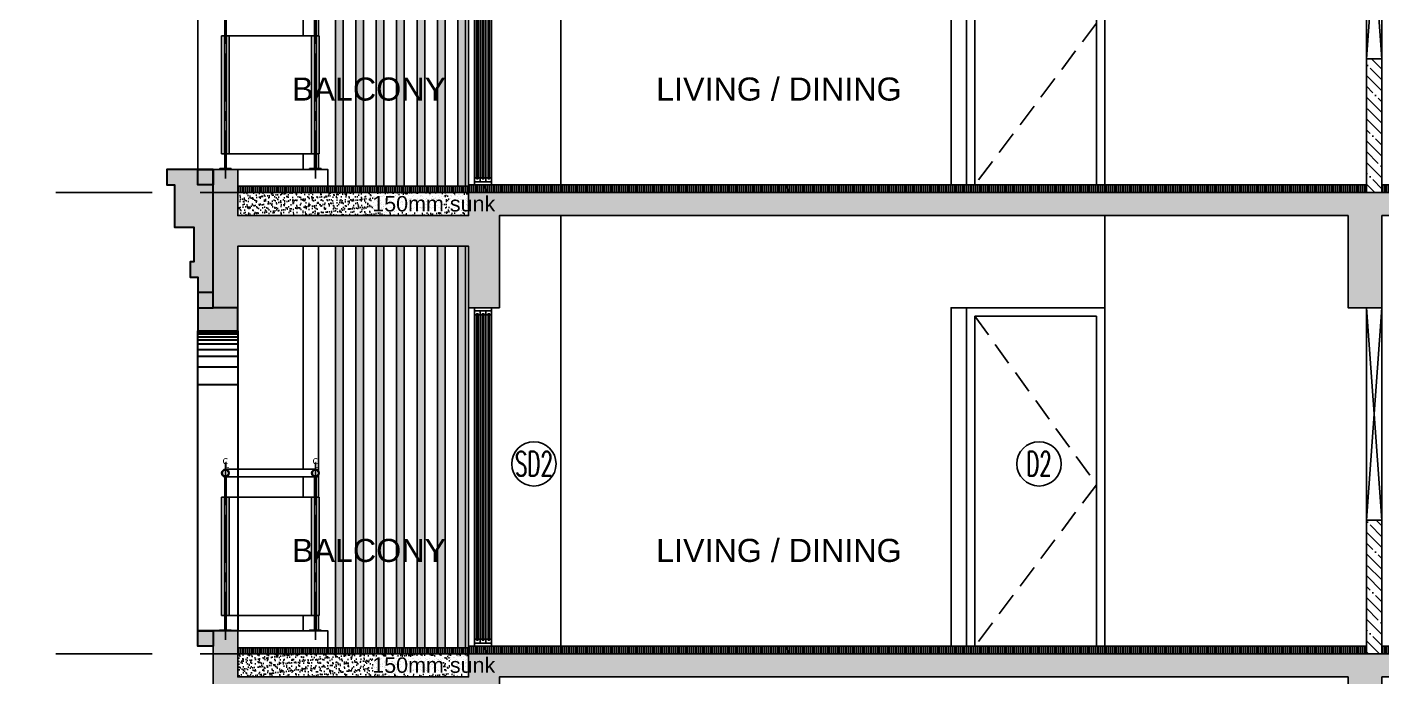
# Model space of a CAD drawing. Header units: millimetres. Extents: x -414464 to 1686, y -90036 to 108605.
# Drawn here: x -385688 to -376884, y 18615 to 22840 of the extents above; entities that cross this region are included whole.
import ezdxf
from ezdxf.enums import TextEntityAlignment as Align

# ---------------------------------------------------------------- set-up
doc = ezdxf.new("R2010")
doc.units = ezdxf.units.MM
doc.header["$LTSCALE"] = 1000
doc.header["$MEASUREMENT"] = 0
for name, pattern in [('AUDIT_D_120904163729-0', [0]), ('CENTER', [2, 1.25, -0.25, 0.25, -0.25]), ('HIDDEN', [0.375, 0.25, -0.125]), ('HIDDEN2', [0.1875, 0.125, -0.0625])]:
    doc.linetypes.add(name, pattern=pattern)
doc.layers.get('0').update_dxf_attribs({"linetype": 'AUDIT_D_120904163729-0'})
for name, color, linetype in [('a-alu frame', 4, 'Continuous'), ('a-dim', 1, 'Continuous'), ('A-ELE', 1, 'Continuous'), ('a-ele 1', 252, 'Continuous'), ('a-floor finish', 26, 'Continuous'), ('a-hat rcc', 252, 'Continuous'), ('a-hat wall-100', 252, 'Continuous'), ('a-hatch', 252, 'Continuous'), ('a-pl ele', 225, 'Continuous'), ('a-rcc', 3, 'Continuous'), ('A-RSP DOOR NO', 4, 'Continuous'), ('a-wall-100', 6, 'Continuous'), ('a-window', 5, 'Continuous'), ('DETAIL TEXT', 84, 'HIDDEN'), ('Elev 01', 8, 'Continuous'), ('Elev 01 @ 1', 8, 'Continuous'), ('ELEV 5', 8, 'Continuous'), ('glass', 140, 'Continuous'), ('HATCH 150', 8, 'Continuous'), ('LEVEL', 7, 'Continuous'), ('PRESTXT', 7, 'Continuous'), ('T8_PROFILE SECTIONS$0$ELEV 5', 8, 'Continuous')]:
    doc.layers.add(name, color=color, linetype=linetype)
for name, color, linetype, lineweight in [('A-SLAB', 3, 'Continuous', 35), ('ele', 1, 'Continuous', 30), ('R0-18-10-2014-T1-1st Podium Floor Plan$0$Text', 7, 'Continuous', 0)]:
    doc.layers.add(name, color=color, linetype=linetype, lineweight=lineweight)
doc.styles.add('arial', font='sanss___.ttf')
doc.styles.add('ARIAL ARROW', font='arial.ttf')
doc.styles.add('DIM150', font='SIMPLEX.shx', dxfattribs={"width": 0.6})

# ---------------------------------------------------------------- blocks, each defined once
blk = doc.blocks.new('window with railing')
at = {"layer": 'A-ELE'}
blk.add_lwpolyline([(-11244.9, -340863.7), (-11244.9, -338663.7)], dxfattribs=at)
at = {"layer": 'a-window', "color": 250}
for p, q in [((-11394.9, -338708.7), (-11394.9, -340818.7)), ((-11381.6, -338708.7), (-11381.6, -340818.7)), ((-11371.6, -338708.7), (-11371.6, -340818.7))]:
    blk.add_line(p, q, dxfattribs=at)
at = {"layer": 'a-window', "color": 1}
for p, q in [((-11357.4, -338708.7), (-11357.4, -340818.7)), ((-11319.9, -338708.7), (-11319.9, -340818.7)), ((-11319.9, -338708.7), (-11319.9, -340818.7)), ((-11282.4, -338708.7), (-11282.4, -340818.7))]:
    blk.add_line(p, q, dxfattribs=at)
at = {"layer": 'a-window', "color": 5}
for p, q in [((-11344.1, -338708.7), (-11344.1, -340818.7)), ((-11334.1, -338708.7), (-11334.1, -340818.7)), ((-11306.6, -338708.7), (-11306.6, -340818.7)), ((-11296.6, -338708.7), (-11296.6, -340818.7))]:
    blk.add_line(p, q, dxfattribs=at)
at = {"layer": 'a-window', "color": 4}
for points in [[(-11394.9, -338683.7), (-11394.9, -338663.7), (-11282.4, -338663.7), (-11282.4, -338683.7)], [(-11371.6, -338708.7), (-11357.4, -338708.7), (-11357.4, -338683.7), (-11394.9, -338683.7), (-11394.9, -338708.7), (-11381.6, -338708.7), (-11381.6, -338702.7), (-11371.6, -338702.7)], [(-11334.1, -338708.7), (-11319.9, -338708.7), (-11319.9, -338683.7), (-11357.4, -338683.7), (-11357.4, -338708.7), (-11344.1, -338708.7), (-11344.1, -338702.7), (-11334.1, -338702.7)], [(-11296.6, -338708.7), (-11282.4, -338708.7), (-11282.4, -338683.7), (-11319.9, -338683.7), (-11319.9, -338708.7), (-11306.6, -338708.7), (-11306.6, -338702.7), (-11296.6, -338702.7)], [(-11371.6, -340818.7), (-11357.4, -340818.7), (-11357.4, -340843.7), (-11394.9, -340843.7), (-11394.9, -340818.7), (-11381.6, -340818.7), (-11381.6, -340824.7), (-11371.6, -340824.7)], [(-11394.9, -340863.7), (-11394.9, -340843.7), (-11282.4, -340843.7), (-11282.4, -340863.7)], [(-11334.1, -340818.7), (-11319.9, -340818.7), (-11319.9, -340843.7), (-11357.4, -340843.7), (-11357.4, -340818.7), (-11344.1, -340818.7), (-11344.1, -340824.7), (-11334.1, -340824.7)], [(-11296.6, -340818.7), (-11282.4, -340818.7), (-11282.4, -340843.7), (-11319.9, -340843.7), (-11319.9, -340818.7), (-11306.6, -340818.7), (-11306.6, -340824.7), (-11296.6, -340824.7)]]:
    blk.add_lwpolyline(points, close=True, dxfattribs=at)
blk = doc.blocks.new('A$C6E3644B4')
at = {"layer": 'a-dim', "ltscale": 0.7}
h = blk.add_hatch(color=8, dxfattribs=at)
edge = h.paths.add_edge_path()
edge.add_arc((0, 1025), 25, 0, 360)
edge = h.paths.add_edge_path(flags=17)
edge.add_arc((0, 1025), 20, 0, 360)
for points in [[(6, 868.7), (-6, 868.7), (-6, 843.7), (6, 843.7)], [(6, 130), (-6, 130), (-6, 105), (6, 105)]]:
    blk.add_hatch(color=8, dxfattribs=at).paths.add_polyline_path(points)
at = {"layer": 'a-dim', "color": 5, "linetype": 'CENTER', "ltscale": 0.25}
blk.add_line((0, -59), (0, 1094.7), dxfattribs=at)
at = {"layer": 'a-dim', "ltscale": 0.7}
for p, q in [((-5, 1000.1), (-5, 868.4)), ((5, 1000.1), (5, 868.4)), ((25, 868.4), (-25, 868.4)), ((-25, 100.4), (-25, 868.4)), ((25, 100.4), (25, 868.4)), ((25, 100.4), (-25, 100.4)), ((-5, 100.4), (-5, 5)), ((5, 100.4), (5, 5))]:
    blk.add_line(p, q, dxfattribs=at)
blk.add_lwpolyline([(37.5, 5), (-37.5, 5), (-37.5, 0), (37.5, 0)], close=True, dxfattribs=at)
for radius in [25, 20]:
    blk.add_circle((0, 1025), radius, dxfattribs=at)
at = {"layer": 'glass', "ltscale": 0.7}
for points in [[(-6, 868.4), (-6, 843.7), (6, 843.7), (6, 868.4)], [(-6, 105), (6, 105), (6, 868.4), (-6, 868.4)], [(-6, 130), (-6, 105), (6, 105), (6, 130)]]:
    blk.add_lwpolyline(points, close=True, dxfattribs=at)
at = {"layer": 'DETAIL TEXT', "color": 0, "char_height": 40, "width": 489.252, "attachment_point": 1, "style": 'arial'}
for s, insert in [('{\\fCalibri|b0|i0|c0|p34;C}', (-17.8, 1122.7)), ('{\\fCalibri|b0|i0|c0|p34;L}', (-2.8, 1100.5))]:
    blk.add_mtext(s, dxfattribs=dict(at, insert=insert))
blk = doc.blocks.new('T9-Typical floor sec')
at = {"layer": 'a-floor finish', "ltscale": 3}
h = blk.add_hatch(dxfattribs=at)
h.set_pattern_fill('ANSI31', color=256, scale=100, angle=45)
h.set_pattern_definition([(90, (5225959.133, -1796505.867), (-12.5, 2e-15), [])])
h.paths.add_polyline_path([(-1500, -2960), (0, -2960), (0, -3000), (-1500, -3000)])
at = {"layer": 'a-floor finish'}
h = blk.add_hatch(dxfattribs=at)
h.set_pattern_fill('ANSI31', color=256, scale=100, angle=45)
h.set_pattern_definition([(90, (10632640.039, -3562140.147), (-12.5, 2e-15), [])])
h.paths.add_polyline_path([(0, -3000), (0, -2950), (5834.8, -2950), (5834.8, -3000)])
h = blk.add_hatch(dxfattribs=at)
h.set_pattern_fill('ANSI31', color=256, scale=100, angle=45)
h.set_pattern_definition([(90, (10632009.391, -3562140.147), (-12.5, 2e-15), [])])
h.paths.add_polyline_path([(8385.1, -3000), (8385.1, -2950), (5934.5, -2950), (5934.5, -3000)])
at = {"layer": 'a-hat rcc'}
h = blk.add_hatch(dxfattribs=at)
h.set_pattern_fill('AR-CONC', color=256, scale=20, style=0)
h.set_pattern_definition([(50, (5380629.28, -1765674.28), (143.4520365, -12.550427), [15, -165]), (355, (5380629.28, -1765674.28), (-27.7502667, 150.4384267), [12, -132]), (100.4514445, (5380641.23, -1765675.33), (115.7017693, 137.8879982), [12.7480384, -140.2284224]), (46.1842, (5380629.28, -1765634.28), (213.448266, -33.103856), [22.5, -247.5]), (96.6356355, (5380647.06, -1765637.04), (186.932389, 194.82372), [19.122068, -210.342752]), (351.184164, (5380629.28, -1765634.28), (186.932389, 194.82372), [18, -198]), (21, (5380649.28, -1765644.28), (119.3814104, -80.5237781), [15, -165]), (326, (5380649.28, -1765644.28), (48.6630664, 145.030009), [12, -132]), (71.4514447, (5380659.22, -1765650.99), (168.0444753, 64.5062306), [12.748038, -140.2284224]), (37.5, (5380629.276, -1765674.28), (2.43197106, 66.57877077), [0, -130.4, 0, -134, 0, -132.5]), (7.5, (5380629.276, -1765674.28), (52.6139075, 78.8823424), [0, -76.4, 0, -127.4, 0, -50.5]), (327.5, (5380584.676, -1765674.28), (106.76448723, -4.51097435), [0, -50, 0, -156, 0, -207]), (317.5, (5380564.68, -1765674.28), (116.6372339, 20.0209965), [0, -65, 0, -103.6, 0, -147])])
h.paths.add_polyline_path([(8635.1, 0), (0, 0), (0, -150), (-1500, -150), (-1500, 150), (-1660, 150), (-1660, -750), (-1500, -750), (-1500, -350), (0, -350), (0, -750), (200, -750), (200, -150), (5714.8, -150), (5714.9, -750), (5935, -750), (5934.9, -150), (8385.1, -150), (8385.1, -2950), (8403.3, -3000), (8403.4, -3000), (8635.1, -3000)])
at = {"layer": 'a-hat wall-100'}
h = blk.add_hatch(dxfattribs=at)
h.set_pattern_fill('ANSI35', color=256, scale=400, angle=90, style=0)
h.set_pattern_definition([(135, (10638101.65, -3562140.15), (-70.7106781, -70.7106781), []), (135, (10638101.65, -3562069.44), (-70.7106781, -70.7106781), [125, -25, 0, -25])])
h.paths.add_polyline_path([(5834.8, -3000), (5935, -3000), (5935, -2130), (5834.8, -2130)])
at = {"layer": 'a-hatch'}
h = blk.add_hatch(dxfattribs=at)
h.set_pattern_fill('AR-SAND', color=256, scale=20, angle=180, style=0)
h.set_pattern_definition([(217.5, (5225959.133, -1799465.867), (1.25986716, -38.53647538), [0, -30.4, 0, -34, 0, -32.5]), (187.5, (5225959.13, -1799465.867), (-35.3955341, -56.4429213), [0, -16.4, 0, -27.4, 0, -10.5]), (147.5, (5225983.733, -1799465.867), (-62.28283724, -0.11318107), [0, -10, 0, -36, 0, -47]), (137.5, (5225983.73, -1799465.87), (-60.1225321, -17.5535113), [0, -5, 0, -23.6, 0, -27])])
h.paths.add_polyline_path([(0, -3150), (-1500, -3150), (-1500, -3000), (0, -3000)])
at = {"layer": 'Elev 01', "ltscale": 0.7}
h = blk.add_hatch(color=8, dxfattribs=at)
edge = h.paths.add_edge_path(flags=16)
edge.add_arc((-995.3, -1825), 20, 630, 990)
edge = h.paths.add_edge_path()
edge.add_arc((-995.3, -1825), 25, 630, 990)
for points in [[(-1001.3, -1981.3), (-1001.3, -2006.3), (-989.3, -2006.3), (-989.3, -1981.3)], [(-1001.3, -2720), (-1001.3, -2745), (-989.3, -2745), (-989.3, -2720)]]:
    blk.add_hatch(color=8, dxfattribs=at).paths.add_polyline_path(points)
at = {"layer": 'ELEV 5', "ltscale": 0.7}
h = blk.add_hatch(dxfattribs=at)
h.set_pattern_fill('DOTS', color=256, scale=150)
h.set_pattern_definition([(0, (-60475.586, -179796.868), (4.6875, 9.375), [0, -9.375])])
h.paths.add_polyline_path([(-865.3, -350), (-815.3, -350), (-815.3, -2960), (-865.3, -2960)])
h.paths.add_polyline_path([(-732.9, -350), (-682.9, -350), (-682.9, -2960), (-732.9, -2960)])
h.paths.add_polyline_path([(-600, -350), (-550, -350), (-550, -2960), (-600, -2960)])
h.paths.add_polyline_path([(-467.6, -350), (-417.6, -350), (-417.6, -2960), (-467.6, -2960)])
h.paths.add_polyline_path([(-335.2, -350), (-285.2, -350), (-285.2, -2960), (-335.2, -2960)])
h.paths.add_polyline_path([(-202.8, -350), (-152.8, -350), (-152.8, -2960), (-202.8, -2960)])
at = {"layer": 'ELEV 5'}
h = blk.add_hatch(dxfattribs=at)
h.set_pattern_fill('DOTS', color=256, scale=150)
h.set_pattern_definition([(0, (-60459.294, -179796.868), (4.6875, 9.375), [0, -9.375])])
h.paths.add_polyline_path([(-70.4, -350), (-20.4, -350), (-20.4, -2960), (-70.4, -2960)])
at = {"layer": 'HATCH 150'}
h = blk.add_hatch(dxfattribs=at)
h.set_pattern_fill('AR-SAND', color=8, scale=10)
h.set_pattern_definition([(127.5, (-5689082.837, -1204700.875), (-19.26823769, -0.62993358), [0, -15.2, 0, -17, 0, -16.25]), (97.5, (-5689082.837, -1204700.875), (-28.22146065, 17.69776705), [0, -8.2, 0, -13.7, 0, -5.25]), (57.5, (-5689082.837, -1204713.175), (-0.056590535, 31.141418618), [0, -5, 0, -18, 0, -23.5]), (47.5, (-5689082.837, -1204713.175), (-8.77675565, 30.06126605), [0, -2.5, 0, -11.8, 0, -13.5])])
h.paths.add_polyline_path([(-1660, -650), (-1760, -650), (-1760, -750), (-1660, -750)])
h.paths.add_polyline_path([(-1660, 50), (-1760, 50), (-1760, 150), (-1660, 150)])
at = {"layer": 'a-ele 1', "color": 8, "linetype": 'HIDDEN', "ltscale": 0.6, "elevation": -0.2}
blk.add_lwpolyline([(3290.2, -805), (4080.3, -1900), (3290.2, -2950)], dxfattribs=at)
at = {"layer": 'a-floor finish', "ltscale": 3, "elevation": -0.6}
for points in [[(-1500, -2960), (0, -2960), (0, -3000), (-1500, -3000)], [(0, -3000), (0, -2950), (5834.8, -2950), (5834.8, -3000)], [(8385.1, -3000), (8385.1, -2950), (5934.5, -2950), (5934.5, -3000)]]:
    blk.add_lwpolyline(points, close=True, dxfattribs=at)
at = {"layer": 'a-hatch', "elevation": -0.6}
blk.add_lwpolyline([(0, -3150), (-1500, -3150), (-1500, -3000), (0, -3000)], close=True, dxfattribs=at)
at = {"layer": 'a-pl ele', "elevation": -0.1}
for points in [[(600.1, -2950), (600.1, -150)], [(4135.1, -750), (4135.1, -150)], [(3135.1, -2950), (3135.1, -750), (4135.1, -750), (4135.1, -2950)]]:
    blk.add_lwpolyline(points, dxfattribs=at)
at = {"layer": 'a-pl ele', "color": 8, "elevation": -0.2}
for points in [[(4135.3, -2950), (4135.3, -750), (3235.2, -750), (3235.2, -2950)], [(4080.3, -2950), (4080.3, -805), (3290.2, -805), (3290.2, -2950)]]:
    blk.add_lwpolyline(points, dxfattribs=at)
at = {"layer": 'a-pl ele', "color": 5, "elevation": 0}
blk.add_lwpolyline([(5834.8, -2130), (5935, -2130), (5935, -750), (5834.8, -750)], close=True, dxfattribs=at)
at = {"layer": 'a-pl ele', "color": 5, "elevation": -0.1}
for points in [[(5834.8, -2130), (5935, -750)], [(5834.8, -750), (5935, -2130)]]:
    blk.add_lwpolyline(points, dxfattribs=at)
at = {"layer": 'a-rcc'}
blk.add_lwpolyline([(8385.2, 0), (0, 0), (0, -150), (-1500, -150), (-1500, 150), (-1660, 150), (-1660, -750), (-1500, -750), (-1500, -350), (0, -350), (0, -750), (200, -750), (200, -150), (5714.8, -150), (5714.9, -750), (5935, -750), (5935, -150), (8385.1, -150), (8385.1, -2950), (8385.1, -3000), (8385.2, -3000)], dxfattribs=at)
at = {"layer": 'a-rcc', "elevation": -0.2}
blk.add_lwpolyline([(0, 0), (0, 0), (0, 0), (0, 0), (0, 0)], dxfattribs=at)
at = {"layer": 'A-SLAB', "linetype": 'ByBlock'}
for points in [[(-1660, 50), (-1760, 50), (-1760, 150), (-1660, 150)], [(-1660, -650), (-1760, -650), (-1760, -750), (-1660, -750)]]:
    blk.add_lwpolyline(points, close=True, dxfattribs=at)
at = {"layer": 'a-wall-100', "ltscale": 3, "elevation": 0}
blk.add_lwpolyline([(5834.8, -3000), (5935, -3000), (5935, -2130), (5834.8, -2130)], close=True, dxfattribs=at)
at = {"layer": 'Elev 01', "color": 5, "linetype": 'CENTER', "ltscale": 0.25}
blk.add_line((-995.3, -2909, -0.1), (-995.3, -1755.3, -0.1), dxfattribs=at)
at = {"layer": 'Elev 01', "ltscale": 0.7}
for p, q in [((-1580, -1800, 11.3), (-995.3, -1800, -0.1)), ((-1580, -1850, 11.3), (-995.3, -1850, -0.1)), ((-1000.3, -1849.9, 11.1), (-1000.3, -1981.6, 0)), ((-990.3, -1849.9, 11.1), (-990.3, -1981.6, 0)), ((-1020.3, -1981.6, 0), (-1555, -1981.6, 0.2)), ((-1020.3, -2749.6, -0.3), (-1020.3, -1981.6, 0)), ((-970.3, -1981.6, 0), (-1020.3, -1981.6, 0)), ((-970.3, -2749.6, -0.3), (-970.3, -1981.6, 0)), ((-1020.3, -2749.6, -0.3), (-1555, -2749.6, 0)), ((-970.3, -2749.6, -0.3), (-1020.3, -2749.6, -0.3)), ((-1000.3, -2749.6, -0.3), (-1000.3, -2845, -0.1)), ((-990.3, -2749.6, -0.3), (-990.3, -2845, -0.1))]:
    blk.add_line(p, q, dxfattribs=at)
at = {"layer": 'Elev 01', "linetype": 'ByBlock'}
for points in [[(-865.3, -350), (-815.3, -350), (-815.3, -2960), (-865.3, -2960)], [(-732.9, -350), (-682.9, -350), (-682.9, -2960), (-732.9, -2960)], [(-600, -350), (-550, -350), (-550, -2960), (-600, -2960)], [(-467.6, -350), (-417.6, -350), (-417.6, -2960), (-467.6, -2960)], [(-335.2, -350), (-285.2, -350), (-285.2, -2960), (-335.2, -2960)], [(-202.8, -350), (-152.8, -350), (-152.8, -2960), (-202.8, -2960)], [(-70.4, -350), (-20.4, -350), (-20.4, -2960), (-70.4, -2960)]]:
    blk.add_lwpolyline(points, close=True, dxfattribs=at)
at = {"layer": 'Elev 01', "ltscale": 0.7}
for points, elevation in [([(-1001.3, -2745), (-989.3, -2745), (-989.3, -1981.6), (-1001.3, -1981.6)], 0.4), ([(-1001.3, -1981.6), (-1001.3, -2006.3), (-989.3, -2006.3), (-989.3, -1981.6)], 0.4), ([(-1001.3, -2720), (-1001.3, -2745), (-989.3, -2745), (-989.3, -2720)], 0.4), ([(-957.8, -2845), (-1032.8, -2845), (-1032.8, -2850), (-957.8, -2850)], 0.2)]:
    blk.add_lwpolyline(points, close=True, dxfattribs=dict(at, elevation=elevation))
at = {"layer": 'Elev 01', "linetype": 'ByBlock', "elevation": 0.1}
blk.add_lwpolyline([(-1500, -2850), (-915.3, -2850), (-915.3, -2960)], dxfattribs=at)
at = {"layer": 'Elev 01', "ltscale": 0.7}
for radius in [25, 20]:
    blk.add_circle((-995.3, -1825, 11.1), radius, dxfattribs=at)
at = {"layer": 'ELEV 5', "ltscale": 0.7}
for p, q in [((-1075.3, -1800, -0.1), (-1075.3, -350, -0.1)), ((-975.2, -1810.1, -0.1), (-975.2, -350, -0.1)), ((-975.2, -1981.6, -0.1), (-975.2, -1839.9, -0.1)), ((-1075.3, -1981.6, -0.1), (-1075.3, -1850, -0.1)), ((-1075.3, -2850, -0.1), (-1075.3, -2749.6, -0.1)), ((-975.2, -2845, -0.1), (-975.2, -2749.6, -0.1))]:
    blk.add_line(p, q, dxfattribs=at)
at = {"layer": 'T8_PROFILE SECTIONS$0$ELEV 5', "ltscale": 0.7, "elevation": -0.1}
blk.add_lwpolyline([(-1760.1, -750), (-1760.1, -2850)], dxfattribs=at)
at = {"layer": 'a-alu frame', "linetype": 'Continuous', "xscale": -1}
blk.add_blockref('window with railing', (-11244.9, 337913.7), dxfattribs=at)
at = {"layer": 'A-SLAB', "linetype": 'ByBlock'}
blk.add_blockref('A$C6E3644B4', (-1580, -2850, 0.1), dxfattribs=at)
at = {"layer": 'Elev 01 @ 1', "color": 0, "char_height": 40, "width": 489.252, "attachment_point": 1, "style": 'arial'}
for s, insert in [('{\\fCalibri|b0|i0|c0|p34;C}', (-1013.1, -1727.3, 0)), ('{\\fCalibri|b0|i0|c0|p34;L}', (-998.1, -1749.5, 0))]:
    blk.add_mtext(s, dxfattribs=dict(at, insert=insert))
blk = doc.blocks.new('Door-Tag')
at = {"layer": 'A-RSP DOOR NO'}
blk.add_circle((0, 0.0009), 0.16, dxfattribs=at)
at = {"layer": 'A-RSP DOOR NO', "style": 'DIM150', "width": 0.6}
blk.add_attdef('DOOR-NO', text='', height=0.16, dxfattribs=at).set_placement((258.6178, 64.0008), align=Align.MIDDLE_CENTER)
blk = doc.blocks.new('ele feature at 1st flr')
at = {"layer": 'HATCH 150'}
h = blk.add_hatch(dxfattribs=at)
h.set_pattern_fill('AR-SAND', color=8, scale=10, angle=450)
h.set_pattern_definition([(217.5, (-5777362.059, -1712882.958), (0.62993358, -19.26823769), [0, -15.2, 0, -17, 0, -16.25]), (187.5, (-5777362.06, -1712882.958), (-17.69776705, -28.22146065), [0, -8.2, 0, -13.7, 0, -5.25]), (147.5, (-5777349.759, -1712882.958), (-31.141418618, -0.056590535), [0, -5, 0, -18, 0, -23.5]), (137.5, (-5777349.76, -1712882.958), (-30.06126605, -8.77675565), [0, -2.5, 0, -11.8, 0, -13.5])])
h.paths.add_polyline_path([(0, 1949.6), (0, 2100), (-160, 2100), (-160, 3000), (-460, 3000), (-460, 2900), (-410.1, 2900), (-410.1, 2625), (-285.1, 2625), (-285.1, 2400), (-310.1, 2400), (-310.1, 2300), (-260, 2300), (-260.1, 1949.6)])
at = {"layer": 'A-SLAB', "linetype": 'ByBlock'}
blk.add_lwpolyline([(0, 1949.6), (0, 2100), (-160, 2100), (-160, 3000), (-460, 3000), (-460, 2900), (-410.1, 2900), (-410.1, 2625), (-285.1, 2625), (-285.1, 2400), (-310.1, 2400), (-310.1, 2300), (-260, 2300), (-260.1, 1949.6)], close=True, dxfattribs=at)
at = {"layer": 'ele', "color": 8}
for p, q in [((-260, 1949.6), (0, 1949.6)), ((0, 1938.7), (-260, 1938.7)), ((0, 1927.8), (-260, 1927.8)), ((0, 1909.8), (-260, 1909.8)), ((0, 1889.4), (-260, 1889.4)), ((0, 1863.3), (-260, 1863.3)), ((0, 1827), (-260, 1827)), ((0, 1783.3), (-260, 1783.3)), ((0, 1713.1), (-260, 1713.1)), ((0, 1600), (-260, 1600))]:
    blk.add_line(p, q, dxfattribs=at)
blk.add_lwpolyline([(-260, 1949.6), (0, 1949.6), (0, 0), (-260, 0)], close=True, dxfattribs=at)
at = {"layer": 'ELEV 5', "linetype": 'ByBlock'}
blk.add_line((-260, 2100), (-260, 2300), dxfattribs=at)
blk = doc.blocks.new('T8 levels')
at = {"layer": 'LEVEL', "color": 8, "linetype": 'HIDDEN2', "ltscale": 5}
for p, q in [((0, -85802.8), (-83963.5, -85802.8)), ((0, -88802.8), (-83963.5, -88802.8))]:
    blk.add_line(p, q, dxfattribs=at)

msp = doc.modelspace()

# ---------------------------------------------------------------- hatches: boundary and pattern name
at = {"layer": 'a-hat rcc'}
h = msp.add_hatch(dxfattribs=at)
h.set_pattern_fill('AR-CONC', color=256, scale=20, style=0)
h.set_pattern_definition([(50, (4997810.48, -1746909.28), (143.4520365, -12.550427), [15, -165]), (355, (4997810.48, -1746909.28), (-27.7502667, 150.4384267), [12, -132]), (100.4514445, (4997822.44, -1746910.33), (115.7017693, 137.8879982), [12.7480384, -140.2284224]), (46.1842, (4997810.48, -1746869.28), (213.448266, -33.103856), [22.5, -247.5]), (96.6356355, (4997828.27, -1746872.04), (186.932389, 194.82372), [19.122068, -210.342752]), (351.184164, (4997810.48, -1746869.28), (186.932389, 194.82372), [18, -198]), (21, (4997830.48, -1746879.28), (119.3814104, -80.5237781), [15, -165]), (326, (4997830.48, -1746879.28), (48.6630664, 145.030009), [12, -132]), (71.4514447, (4997840.43, -1746885.99), (168.0444753, 64.5062306), [12.748038, -140.2284224]), (37.5, (4997810.48, -1746909.28), (2.43197106, 66.57877077), [0, -130.4, 0, -134, 0, -132.5]), (7.5, (4997810.48, -1746909.28), (52.6139075, 78.8823424), [0, -76.4, 0, -127.4, 0, -50.5]), (327.5, (4997765.88, -1746909.28), (106.76448723, -4.51097435), [0, -50, 0, -156, 0, -207]), (317.5, (4997745.88, -1746909.28), (116.6372339, 20.0209965), [0, -65, 0, -103.6, 0, -147])])
h.paths.add_polyline_path([(-374183.7, 18765), (-382818.8, 18765), (-382818.8, 18615), (-384318.8, 18615), (-384318.8, 18915), (-384478.8, 18915), (-384478.8, 18015), (-384318.8, 18015), (-384318.8, 18415), (-382818.8, 18415), (-382818.8, 18015), (-382618.8, 18015), (-382618.8, 18615), (-377104, 18615), (-377103.9, 18015), (-376883.8, 18015), (-376883.9, 18615), (-374433.7, 18615), (-374433.7, 15815), (-374415.4, 15765), (-374415.4, 15765), (-374183.7, 15765)])
at = {"layer": 'HATCH 150'}
h = msp.add_hatch(dxfattribs=at)
h.set_pattern_fill('AR-SAND', color=8, scale=10)
h.set_pattern_definition([(127.5, (-6071901.631, -1185935.875), (-19.26823769, -0.62993358), [0, -15.2, 0, -17, 0, -16.25]), (97.5, (-6071901.631, -1185935.875), (-28.22146065, 17.69776705), [0, -8.2, 0, -13.7, 0, -5.25]), (57.5, (-6071901.631, -1185948.175), (-0.056590535, 31.141418618), [0, -5, 0, -18, 0, -23.5]), (47.5, (-6071901.631, -1185948.175), (-8.77675565, 30.06126605), [0, -2.5, 0, -11.8, 0, -13.5])])
h.paths.add_polyline_path([(-384478.8, 18115), (-384578.8, 18115), (-384578.8, 18015), (-384478.8, 18015)])
h.paths.add_polyline_path([(-384478.8, 18815), (-384578.8, 18815), (-384578.8, 18915), (-384478.8, 18915)])

# ---------------------------------------------------------------- linework, layer by layer
at = {"layer": 'a-rcc'}
msp.add_lwpolyline([(-374433.6, 18765), (-382818.8, 18765), (-382818.8, 18615), (-384318.8, 18615), (-384318.8, 18915), (-384478.8, 18915), (-384478.8, 18015), (-384318.8, 18015), (-384318.8, 18415), (-382818.8, 18415), (-382818.8, 18015), (-382618.8, 18015), (-382618.8, 18615), (-377104, 18615), (-377103.9, 18015), (-376883.8, 18015), (-376883.8, 18615), (-374433.7, 18615), (-374433.7, 15815), (-374433.7, 15765), (-374433.6, 15765)], dxfattribs=at)
at = {"layer": 'a-rcc', "elevation": -0.2}
msp.add_lwpolyline([(-382818.8, 18765), (-382818.8, 18765), (-382818.8, 18765), (-382818.8, 18765), (-382818.8, 18765)], dxfattribs=at)
at = {"layer": 'A-SLAB', "linetype": 'ByBlock'}
msp.add_lwpolyline([(-384478.8, 18815), (-384578.8, 18815), (-384578.8, 18915), (-384478.8, 18915)], close=True, dxfattribs=at)

# ---------------------------------------------------------------- block references
at = {"linetype": 'ByBlock'}
for p in [(-382818.8, 24765), (-382818.8, 21765)]:
    msp.add_blockref('T9-Typical floor sec', p, dxfattribs=at)
at = {"layer": 'a-rcc', "linetype": 'ByBlock'}
msp.add_blockref('T8 levels', (-330500.1, 107567.8, -0.6), dxfattribs=at)
at = {"layer": 'A-RSP DOOR NO'}
ref = msp.add_blockref('Door-Tag', (-382394.1, 20001, 0.3), dxfattribs=dict(at, xscale=-900, yscale=900, zscale=900, rotation=180))
ref.add_attrib('DOOR-NO', 'SD2', dxfattribs={"height": 157.5, "style": 'DIM150', "width": 0.6}).set_placement((-382394.1, 20001, 0.3), align=Align.MIDDLE_CENTER)
ref = msp.add_blockref('Door-Tag', (-379112, 20001, 0.3), dxfattribs=dict(at, xscale=-900, yscale=900, zscale=900, rotation=180))
ref.add_attrib('DOOR-NO', 'D2', dxfattribs={"height": 157.5, "style": 'DIM150', "width": 0.6}).set_placement((-379112, 20001, 0.3), align=Align.MIDDLE_CENTER)
at = {"layer": 'PRESTXT'}
msp.add_blockref('ele feature at 1st flr', (-384318.8, 18915), dxfattribs=at)

# ---------------------------------------------------------------- texts
at = {"layer": 'PRESTXT', "style": 'arial'}
for s, p in [('BALCONY', (-383966.6, 22362.6, -0.3)), ('LIVING / DINING', (-381599.7, 22362.6, -0.3)), ('BALCONY', (-383966.6, 19362.6, -0.3)), ('LIVING / DINING', (-381599.7, 19362.6, -0.3))]:
    msp.add_text(s, height=150, dxfattribs=at).set_placement(p)
at = {"layer": 'R0-18-10-2014-T1-1st Podium Floor Plan$0$Text', "char_height": 100, "width": 1133.401, "attachment_point": 9, "style": 'ARIAL ARROW'}
for insert in [(-382645.4, 21640.4, 0.6), (-382645.4, 18640.4, 0.6)]:
    msp.add_mtext('150mm sunk', dxfattribs=dict(at, insert=insert))

doc.saveas('drawing.dxf')
